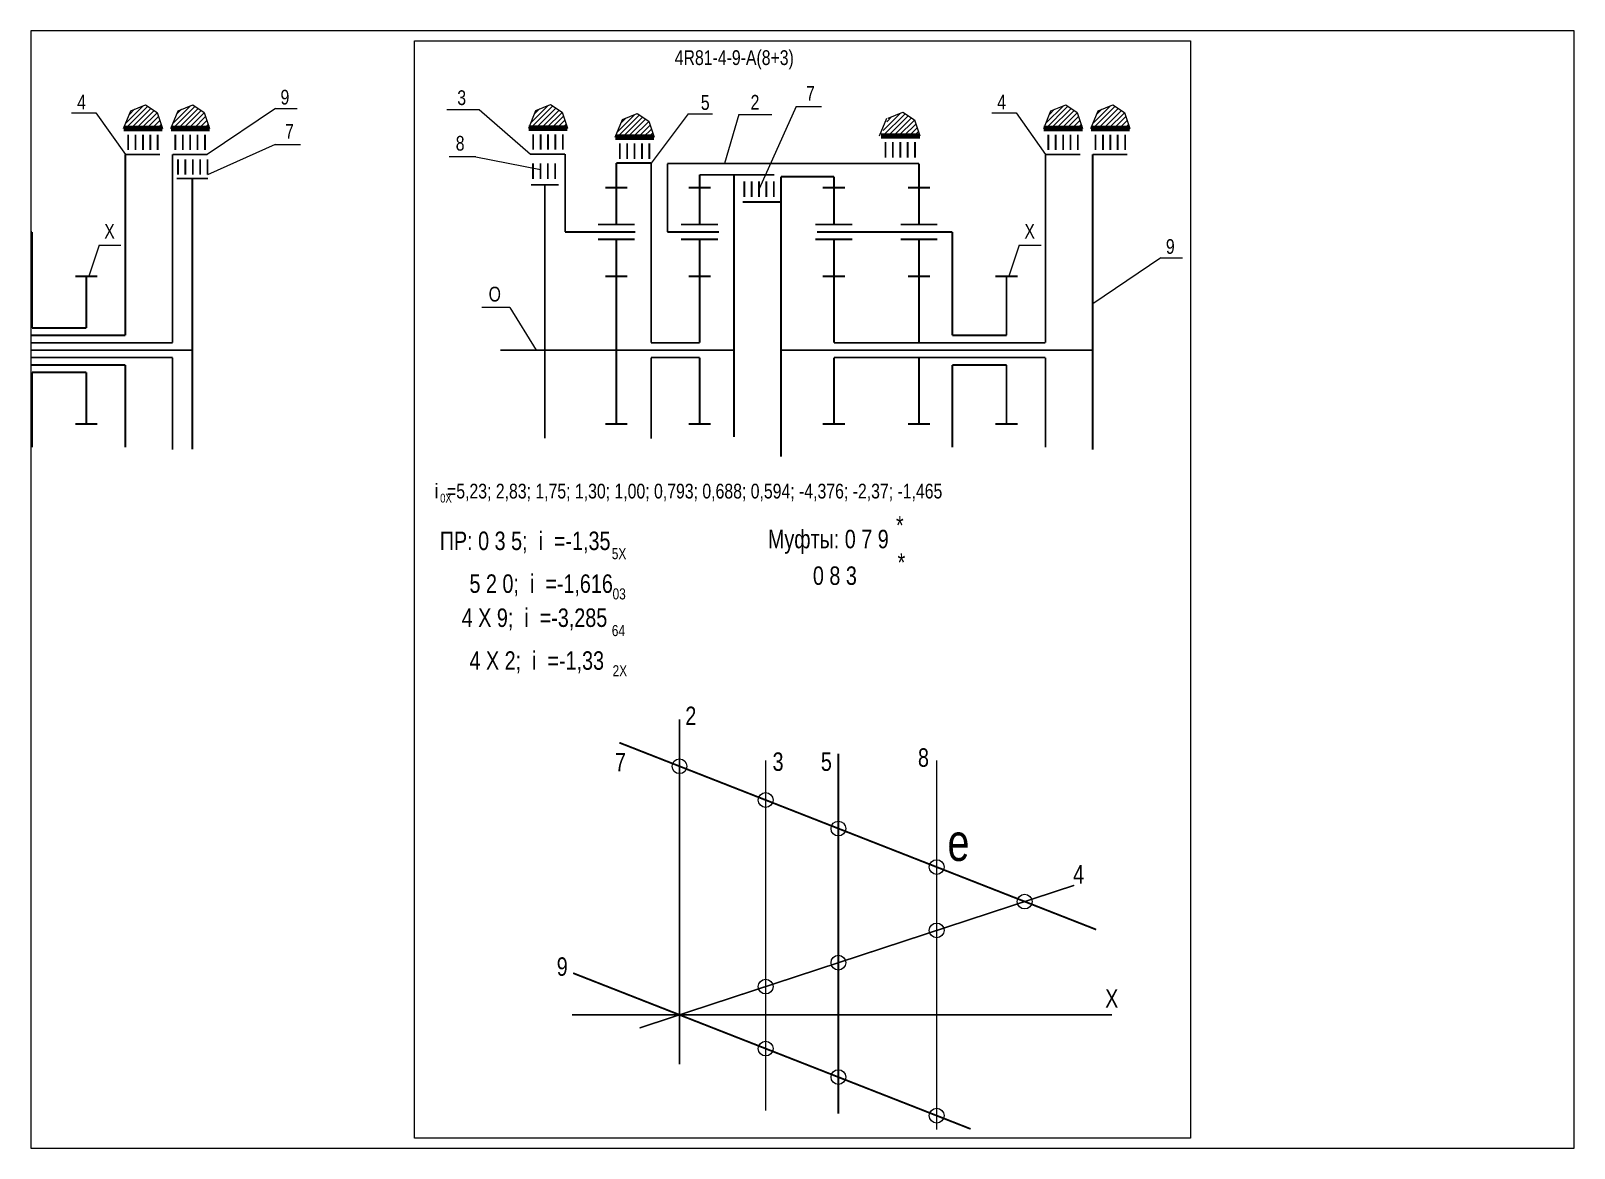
# Paper-space layout 'Layout1' of a CAD drawing. Extents: x 28 to 251, y 20 to 181.
# The model-space entities are those that its viewports show. They can reach past a viewport. Long polylines and large blocks are cut down to what shows.
import ezdxf

# ---------------------------------------------------------------- set-up
doc = ezdxf.new("R2010")
doc.units = 0
doc.header["$LTSCALE"] = 15
doc.layers.get('0').update_dxf_attribs({"linetype": 'CONTINUOUS'})
doc.layers.add('DIM', color=92, linetype='CONTINUOUS')
doc.layers.add('MAIN', color=5, linetype='CONTINUOUS')
doc.styles.add('AMK', font='amk.shx', dxfattribs={"width": 0.8})

msp = doc.modelspace()

# ---------------------------------------------------------------- hatches: boundary and pattern name
at = {"layer": 'DIM'}
h = msp.add_hatch(dxfattribs=at)
h.set_pattern_fill('_USER', color=0, angle=45, style=0, pattern_type=0)
h.set_pattern_definition([(45, (-178.9399, 0.4504), (-0.7071068, 0.7071068), [])])
h.paths.add_polyline_path([(-429.24, 430.97), (-431.18, 426.15), (-420.68, 426.15), (-422.13, 430.47), (-425.25, 432.59)])
h = msp.add_hatch(dxfattribs=at)
h.set_pattern_fill('_USER', color=0, angle=45, style=0, pattern_type=0)
h.set_pattern_definition([(45, (-166.1636, 0.4504), (-0.7071068, 0.7071068), [])])
h.paths.add_polyline_path([(-416.46, 430.97), (-418.4, 426.15), (-407.91, 426.15), (-409.36, 430.47), (-412.47, 432.59)])
h = msp.add_hatch(dxfattribs=at)
h.set_pattern_fill('_USER', color=0, angle=45, style=0, pattern_type=0)
h.set_pattern_definition([(45, (-69.3041, 0.5403), (-0.7071068, 0.7071068), [])])
h.paths.add_polyline_path([(-319.6, 431.06), (-321.54, 426.24), (-311.05, 426.24), (-312.5, 430.56), (-315.61, 432.68)])
h = msp.add_hatch(dxfattribs=at)
h.set_pattern_fill('_USER', color=0, angle=45, style=0, pattern_type=0)
h.set_pattern_definition([(45, (26.045, -1.5537), (-0.7071068, 0.7071068), [])])
h.paths.add_polyline_path([(-224.25, 428.96), (-226.19, 424.15), (-215.7, 424.15), (-217.15, 428.47), (-220.26, 430.58)])
h = msp.add_hatch(dxfattribs=at)
h.set_pattern_fill('_USER', color=0, angle=45, style=0, pattern_type=0)
h.set_pattern_definition([(45, (70.1277, 0.4504), (-0.7071068, 0.7071068), [])])
h.paths.add_polyline_path([(-180.17, 430.97), (-182.11, 426.15), (-171.62, 426.15), (-173.06, 430.47), (-176.18, 432.59)])
h = msp.add_hatch(dxfattribs=at)
h.set_pattern_fill('_USER', color=0, angle=45, style=0, pattern_type=0)
h.set_pattern_definition([(45, (82.904, 0.4504), (-0.7071068, 0.7071068), [])])
h.paths.add_polyline_path([(-167.39, 430.97), (-169.34, 426.15), (-158.84, 426.15), (-160.29, 430.47), (-163.4, 432.59)])
h = msp.add_hatch(dxfattribs=at)
h.set_pattern_fill('_USER', color=0, angle=45, style=0, pattern_type=0)
h.set_pattern_definition([(45, (-45.8694, -1.8986), (-0.7071068, 0.7071068), [])])
h.paths.add_polyline_path([(-296.17, 428.62), (-298.11, 423.8), (-287.61, 423.8), (-289.06, 428.12), (-292.18, 430.24)])

# ---------------------------------------------------------------- linework, layer by layer
at = {"const_width": 0.4}
for points in [[(-280.72, 266.24), (-280.72, 172.82)], [(-257.4, 255.14), (-257.4, 160.27)], [(-211.1, 255.14), (-211.1, 155.11)], [(-291.52, 182.67), (-173.85, 221.29)]]:
    msp.add_lwpolyline(points, dxfattribs=at)
at = {"layer": 'DIM', "color": 0}
for p, q in [((-445.26, 430.43), (-438.7, 430.43)), ((-438.7, 430.43), (-430.71, 419.13)), ((-431.18, 426.15), (-429.24, 430.97)), ((-429.24, 430.97), (-425.25, 432.59)), ((-425.25, 432.59), (-422.13, 430.47)), ((-422.13, 430.47), (-420.68, 426.15)), ((-418.4, 426.15), (-416.46, 430.97)), ((-416.46, 430.97), (-412.47, 432.59)), ((-412.47, 432.59), (-409.36, 430.47)), ((-409.36, 430.47), (-407.91, 426.15)), ((-390.09, 431.54), (-408.53, 419.13)), ((-390.09, 431.54), (-384.18, 431.54)), ((-343.67, 431.28), (-334.94, 431.28)), ((-334.94, 431.28), (-321.08, 419.22)), ((-321.54, 426.24), (-319.6, 431.06)), ((-319.6, 431.06), (-315.61, 432.68)), ((-315.61, 432.68), (-312.5, 430.56)), ((-312.5, 430.56), (-311.05, 426.24)), ((-249.13, 432.11), (-259.19, 409.84)), ((-249.13, 432.11), (-242.27, 432.11)), ((-224.25, 428.96), (-220.26, 430.58)), ((-220.26, 430.58), (-217.15, 428.47)), ((-196.2, 430.43), (-189.63, 430.43)), ((-189.63, 430.43), (-181.65, 419.13)), ((-182.11, 426.15), (-180.17, 430.97)), ((-180.17, 430.97), (-176.18, 432.59)), ((-176.18, 432.59), (-173.06, 430.47)), ((-173.06, 430.47), (-171.62, 426.15)), ((-169.34, 426.15), (-167.39, 430.97)), ((-167.39, 430.97), (-163.4, 432.59)), ((-163.4, 432.59), (-160.29, 430.47)), ((-160.29, 430.47), (-158.84, 426.15)), ((-298.11, 423.8), (-296.17, 428.62)), ((-296.17, 428.62), (-292.18, 430.24)), ((-292.18, 430.24), (-289.06, 428.12)), ((-289.06, 428.12), (-287.61, 423.8)), ((-278.34, 430.09), (-288.39, 416.82)), ((-278.34, 430.09), (-271.77, 430.09)), ((-264.63, 429.97), (-268.52, 416.67)), ((-264.63, 429.97), (-255.69, 429.97)), ((-226.59, 424.15), (-224.64, 428.96)), ((-217.15, 428.47), (-215.7, 424.15)), ((-429.93, 425.96), (-423.01, 425.96)), ((-417.15, 425.96), (-410.24, 425.96)), ((-320.29, 426.05), (-313.38, 426.05)), ((-224.94, 423.96), (-218.03, 423.96)), ((-180.86, 425.96), (-173.95, 425.96)), ((-168.08, 425.96), (-161.17, 425.96)), ((-390.15, 421.82), (-408.46, 413.63)), ((-390.15, 421.82), (-383.29, 421.82)), ((-335.81, 418.47), (-343.07, 418.47)), ((-335.81, 418.47), (-318.36, 415.04)), ((-437.81, 394.62), (-440.63, 386.16)), ((-437.81, 394.62), (-431.9, 394.62)), ((-188.75, 394.62), (-191.56, 386.16)), ((-188.75, 394.62), (-182.84, 394.62)), ((-150.44, 391.11), (-168.87, 378.7)), ((-150.44, 391.11), (-144.53, 391.11)), ((-326.64, 377.72), (-334.24, 377.72)), ((-326.64, 377.72), (-319.5, 366.16))]:
    msp.add_line(p, q, dxfattribs=at)
for points, const_width in [([(-430.71, 419.13), (-430.71, 370.16)], 0.5), ([(-417.94, 419.13), (-417.94, 368.16)], 0.5), ([(-311.67, 419.22), (-311.67, 398.16)], 0.5), ([(-181.65, 419.13), (-181.65, 368.16)], 0.5), ([(-168.87, 419.13), (-168.87, 339.19)], 0.5), ([(-297.82, 416.82), (-288.39, 416.82)], 0.5), ([(-288.39, 416.82), (-288.39, 368.16)], 0.5), ([(-283.97, 398.16), (-283.97, 416.67)], 0.5), ([(-283.97, 416.67), (-215.89, 416.67)], 0.5), ([(-255.09, 413.63), (-275.27, 413.63)], 0.5), ([(-265.95, 342.65), (-265.95, 413.63)], 0.5), ([(-416.82, 412.61), (-408.34, 412.61)], 0.5), ([(-412.58, 412.61), (-412.58, 339.33)], 0.5), ([(-320.93, 410.93), (-313.38, 410.93)], 0.5), ([(-317.15, 410.93), (-317.15, 342.3)], 0.5), ([(-253.25, 413.13), (-253.25, 337.29)], 0.5), ([(-253.25, 413.13), (-238.92, 413.13)], 0.5), ([(-253.25, 398.16), (-253.25, 406.26)], 0.5), ([(-455.94, 398.16), (-455.94, 372.16)], 0.5), ([(-253.25, 398.16), (-253.25, 366.16)], 0.5), ([(-206.87, 398.16), (-206.87, 370.16)], 0.5), ([(-455.94, 372.16), (-441.27, 372.16)], 0.5), ([(-496.35, 368.16), (-417.94, 368.16)], 0.5), ([(-487.99, 370.16), (-430.71, 370.16)], 0.5), ([(-288.39, 368.16), (-275.27, 368.16)], 0.5), ([(-238.92, 368.16), (-181.65, 368.16)], 0.5), ([(-206.87, 370.16), (-192.2, 370.16)], 0.5), ([(-500.57, 366.16), (-412.58, 366.16)], 0.5), ([(-496.35, 364.16), (-417.94, 364.16)], 0.5), ([(-417.94, 364.16), (-417.94, 339.19)], 0.5), ([(-329.2, 366.16), (-265.95, 366.16)], 0.5), ([(-288.39, 364.16), (-275.27, 364.16)], 0.5), ([(-288.39, 364.16), (-288.39, 342.23)], 0.5), ([(-253.25, 366.16), (-168.87, 366.16)], 0.5), ([(-251.97, 366.16), (-212.74, 366.16)], 0.5), ([(-238.92, 364.16), (-181.65, 364.16)], 0.5), ([(-181.65, 364.16), (-181.65, 339.81)], 0.5), ([(-487.99, 362.16), (-430.71, 362.16)], 0.5), ([(-455.94, 360.16), (-455.94, 339.81)], 0.5), ([(-455.94, 360.16), (-441.27, 360.16)], 0.5), ([(-430.71, 362.16), (-430.71, 339.81)], 0.5), ([(-206.87, 362.16), (-192.2, 362.16)], 0.5), ([(-206.87, 362.16), (-206.87, 339.81)], 0.5), ([(-167.93, 209.3), (-296.99, 259.89)], 0.5), ([(-237.7, 256.94), (-237.7, 159.48)], 0.5), ([(-201.92, 155.33), (-309.5, 197.5)], 0.5), ([(-309.78, 186.22), (-163.68, 186.22)], 0.4)]:
    msp.add_lwpolyline(points, dxfattribs=dict(at, const_width=const_width))
for centre in [(-280.72, 253.51), (-257.4, 244.37), (-237.7, 236.65), (-211.1, 226.22), (-187.29, 216.88), (-211.1, 209.07), (-237.7, 200.34), (-257.4, 193.87), (-257.4, 177.08), (-237.7, 169.36), (-211.1, 158.93)]:
    msp.add_circle(centre, 2, dxfattribs=at)
at = {"layer": 'MAIN'}
for points in [[(-352.43, 152.87), (-352.43, 449.87)], [(-352.43, 449.87), (-142.43, 449.87), (-142.43, 152.87), (-352.43, 152.87)]]:
    msp.add_lwpolyline(points, dxfattribs=at)
at = {"layer": 'MAIN', "color": 0}
for points, const_width in [([(-431.18, 426.15), (-420.68, 426.15)], 1.5), ([(-418.4, 426.15), (-407.91, 426.15)], 1.5), ([(-321.54, 426.24), (-311.05, 426.24)], 1.5), ([(-182.11, 426.15), (-171.62, 426.15)], 1.5), ([(-169.34, 426.15), (-158.84, 426.15)], 1.5), ([(-421.95, 424.5), (-421.95, 420.3)], 0.5), ([(-409.17, 424.5), (-409.17, 420.3)], 0.5), ([(-312.31, 424.59), (-312.31, 420.39)], 0.5), ([(-298.11, 423.8), (-287.61, 423.8)], 1.5), ([(-288.88, 422.15), (-288.88, 417.95)], 0.5), ([(-226.13, 424.15), (-215.63, 424.15)], 1.5), ([(-216.96, 422.49), (-216.96, 418.3)], 0.5), ([(-172.88, 424.5), (-172.88, 420.3)], 0.5), ([(-160.1, 424.5), (-160.1, 420.3)], 0.5), ([(-430.71, 419.13), (-421.3, 419.13)], 0.5), ([(-417.94, 419.13), (-408.53, 419.13)], 0.5), ([(-408.46, 417.83), (-408.46, 413.63)], 0.5), ([(-321.08, 419.22), (-311.67, 419.22)], 0.5), ([(-181.65, 419.13), (-172.23, 419.13)], 0.5), ([(-168.87, 419.13), (-159.46, 419.13)], 0.5), ([(-314.36, 416.71), (-314.36, 412.51)], 0.5), ([(-297.82, 410.16), (-297.82, 416.82)], 0.5), ([(-275.27, 410.16), (-275.27, 413.63)], 0.5), ([(-215.89, 400.16), (-215.89, 416.67)], 0.5), ([(-297.82, 410.16), (-300.82, 410.16)], 0.5), ([(-297.82, 400.16), (-297.82, 410.16)], 0.5), ([(-297.82, 410.16), (-294.82, 410.16)], 0.5), ([(-275.27, 410.16), (-278.27, 410.16)], 0.5), ([(-275.27, 400.16), (-275.27, 410.16)], 0.5), ([(-275.27, 410.16), (-272.27, 410.16)], 0.5), ([(-255.19, 411.85), (-255.19, 407.65)], 0.5), ([(-238.92, 410.16), (-241.92, 410.16)], 0.5), ([(-238.92, 410.16), (-238.92, 413.13)], 0.5), ([(-238.92, 400.16), (-238.92, 410.16)], 0.5), ([(-238.92, 410.16), (-235.92, 410.16)], 0.5), ([(-215.89, 410.16), (-218.89, 410.16)], 0.5), ([(-215.89, 410.16), (-212.89, 410.16)], 0.5), ([(-263.59, 406.26), (-253.25, 406.26)], 0.5), ([(-455.94, 398.16), (-492.61, 398.16)], 0.5), ([(-292.68, 398.16), (-311.67, 398.16)], 0.5), ([(-270, 398.16), (-283.97, 398.16)], 0.5), ([(-206.87, 398.16), (-243.54, 398.16)], 0.5), ([(-297.82, 396.16), (-302.82, 396.16)], 0.5), ([(-297.82, 386.16), (-297.82, 396.16), (-292.82, 396.16)], 0.5), ([(-275.27, 396.16), (-280.27, 396.16)], 0.5), ([(-275.27, 386.16), (-275.27, 396.16), (-270.27, 396.16)], 0.5), ([(-238.92, 396.16), (-243.92, 396.16)], 0.5), ([(-238.92, 386.16), (-238.92, 396.16), (-233.92, 396.16)], 0.5), ([(-215.89, 396.16), (-220.89, 396.16)], 0.5), ([(-215.89, 386.16), (-215.89, 396.16), (-210.89, 396.16)], 0.5), ([(-441.27, 386.16), (-444.27, 386.16)], 0.5), ([(-441.27, 386.16), (-438.27, 386.16)], 0.5), ([(-441.27, 372.16), (-441.27, 386.16)], 0.5), ([(-297.82, 386.16), (-300.82, 386.16)], 0.5), ([(-297.82, 366.16), (-297.82, 386.16)], 0.5), ([(-297.82, 386.16), (-294.82, 386.16)], 0.5), ([(-275.27, 386.16), (-278.27, 386.16)], 0.5), ([(-275.27, 368.16), (-275.27, 386.16)], 0.5), ([(-275.27, 386.16), (-272.27, 386.16)], 0.5), ([(-238.92, 386.16), (-241.92, 386.16)], 0.5), ([(-238.92, 368.16), (-238.92, 386.16)], 0.5), ([(-238.92, 386.16), (-235.92, 386.16)], 0.5), ([(-215.89, 386.16), (-218.89, 386.16)], 0.5), ([(-215.89, 368.16), (-215.89, 386.16)], 0.5), ([(-215.89, 386.16), (-212.89, 386.16)], 0.5), ([(-192.2, 386.16), (-195.2, 386.16)], 0.5), ([(-192.2, 386.16), (-189.2, 386.16)], 0.5), ([(-192.2, 370.16), (-192.2, 386.16)], 0.5), ([(-297.82, 366.16), (-297.82, 346.16)], 0.5), ([(-275.27, 364.16), (-275.27, 346.16)], 0.5), ([(-238.92, 364.16), (-238.92, 346.16)], 0.5), ([(-215.89, 364.16), (-215.89, 346.16)], 0.5), ([(-441.27, 360.16), (-441.27, 346.16)], 0.5), ([(-192.2, 362.16), (-192.2, 346.16)], 0.5), ([(-441.27, 346.16), (-444.27, 346.16)], 0.5), ([(-441.27, 346.16), (-438.27, 346.16)], 0.5), ([(-297.82, 346.16), (-300.82, 346.16)], 0.5), ([(-297.82, 346.16), (-294.82, 346.16)], 0.5), ([(-275.27, 346.16), (-278.27, 346.16)], 0.5), ([(-275.27, 346.16), (-272.27, 346.16)], 0.5), ([(-238.92, 346.16), (-241.92, 346.16)], 0.5), ([(-238.92, 346.16), (-235.92, 346.16)], 0.5), ([(-215.89, 346.16), (-218.89, 346.16)], 0.5), ([(-215.89, 346.16), (-212.89, 346.16)], 0.5), ([(-192.2, 346.16), (-195.2, 346.16)], 0.5), ([(-192.2, 346.16), (-189.2, 346.16)], 0.5)]:
    msp.add_lwpolyline(points, dxfattribs=dict(at, const_width=const_width))
for points in [[(-429.95, 424.5, 0.5, 0.5, 0), (-429.95, 420.3, 0.5, 0.5, 0)], [(-427.95, 424.5, 0.5, 0.5, 0), (-427.95, 420.3, 0.5, 0.5, 0)], [(-425.95, 424.5, 0.5, 0.5, 0), (-425.95, 420.3, 0.5, 0.5, 0)], [(-423.95, 424.5, 0.5, 0.5, 0), (-423.95, 420.3, 0.5, 0.5, 0)], [(-417.17, 424.5, 0.5, 0.5, 0), (-417.17, 420.3, 0.5, 0.5, 0)], [(-415.17, 424.5, 0.5, 0.5, 0), (-415.17, 420.3, 0.5, 0.5, 0)], [(-413.17, 424.5, 0.5, 0.5, 0), (-413.17, 420.3, 0.5, 0.5, 0)], [(-411.17, 424.5, 0.5, 0.5, 0), (-411.17, 420.3, 0.5, 0.5, 0)], [(-320.31, 424.59, 0.5, 0.5, 0), (-320.31, 420.39, 0.5, 0.5, 0)], [(-318.31, 424.59, 0.5, 0.5, 0), (-318.31, 420.39, 0.5, 0.5, 0)], [(-316.31, 424.59, 0.5, 0.5, 0), (-316.31, 420.39, 0.5, 0.5, 0)], [(-314.31, 424.59, 0.5, 0.5, 0), (-314.31, 420.39, 0.5, 0.5, 0)], [(-296.88, 422.15, 0.5, 0.5, 0), (-296.88, 417.95, 0.5, 0.5, 0)], [(-294.88, 422.15, 0.5, 0.5, 0), (-294.88, 417.95, 0.5, 0.5, 0)], [(-292.88, 422.15, 0.5, 0.5, 0), (-292.88, 417.95, 0.5, 0.5, 0)], [(-290.88, 422.15, 0.5, 0.5, 0), (-290.88, 417.95, 0.5, 0.5, 0)], [(-224.96, 422.49, 0.5, 0.5, 0), (-224.96, 418.3, 0.5, 0.5, 0)], [(-222.96, 422.49, 0.5, 0.5, 0), (-222.96, 418.3, 0.5, 0.5, 0)], [(-220.96, 422.49, 0.5, 0.5, 0), (-220.96, 418.3, 0.5, 0.5, 0)], [(-218.96, 422.49, 0.5, 0.5, 0), (-218.96, 418.3, 0.5, 0.5, 0)], [(-180.88, 424.5, 0.5, 0.5, 0), (-180.88, 420.3, 0.5, 0.5, 0)], [(-178.88, 424.5, 0.5, 0.5, 0), (-178.88, 420.3, 0.5, 0.5, 0)], [(-176.88, 424.5, 0.5, 0.5, 0), (-176.88, 420.3, 0.5, 0.5, 0)], [(-174.88, 424.5, 0.5, 0.5, 0), (-174.88, 420.3, 0.5, 0.5, 0)], [(-168.1, 424.5, 0.5, 0.5, 0), (-168.1, 420.3, 0.5, 0.5, 0)], [(-166.1, 424.5, 0.5, 0.5, 0), (-166.1, 420.3, 0.5, 0.5, 0)], [(-164.1, 424.5, 0.5, 0.5, 0), (-164.1, 420.3, 0.5, 0.5, 0)], [(-162.1, 424.5, 0.5, 0.5, 0), (-162.1, 420.3, 0.5, 0.5, 0)], [(-416.46, 417.83, 0.5, 0.5, 0), (-416.46, 413.63, 0.5, 0.5, 0)], [(-414.46, 417.83, 0.5, 0.5, 0), (-414.46, 413.63, 0.5, 0.5, 0)], [(-412.46, 417.83, 0.5, 0.5, 0), (-412.46, 413.63, 0.5, 0.5, 0)], [(-410.46, 417.83, 0.5, 0.5, 0), (-410.46, 413.63, 0.5, 0.5, 0)], [(-320.36, 416.71, 0.5, 0.5, 0), (-320.36, 412.51, 0.5, 0.5, 0)], [(-318.36, 416.71, 0.5, 0.5, 0), (-318.36, 412.51, 0.5, 0.5, 0)], [(-316.36, 416.71, 0.5, 0.5, 0), (-316.36, 412.51, 0.5, 0.5, 0)], [(-263.19, 411.85, 0.5, 0.5, 0), (-263.19, 407.65, 0.5, 0.5, 0)], [(-261.19, 411.85, 0.5, 0.5, 0), (-261.19, 407.65, 0.5, 0.5, 0)], [(-259.19, 411.85, 0.5, 0.5, 0), (-259.19, 407.65, 0.5, 0.5, 0)], [(-257.19, 411.85, 0.5, 0.5, 0), (-257.19, 407.65, 0.5, 0.5, 0)], [(-292.82, 400.16, 0.5, 0.5, 0), (-302.82, 400.16, 0.5, 0.5, 0)], [(-270.27, 400.16, 0.5, 0.5, 0), (-280.27, 400.16, 0.5, 0.5, 0)], [(-233.92, 400.16, 0.5, 0.5, 0), (-243.92, 400.16, 0.5, 0.5, 0)], [(-210.89, 400.16, 0.5, 0.5, 0), (-220.89, 400.16, 0.5, 0.5, 0)]]:
    msp.add_lwpolyline(points, format="xyseb", dxfattribs=at)

# ---------------------------------------------------------------- texts
at = {"layer": 'DIM', "color": 0, "style": 'AMK', "width": 0.8}
for s, height, p in [('4R81-4-9-A(8+3)', 4, (-282, 443.35)), ('4', 4, (-443.78, 431.31)), ('9', 4, (-388.71, 432.65)), ('3', 4, (-340.87, 432.51)), ('5', 4, (-274.94, 431.2)), ('2', 4, (-261.47, 431.27)), ('7', 4, (-246.46, 433.68)), ('4', 4, (-194.72, 431.31)), ('7', 4, (-387.48, 423.38)), ('8', 4, (-341.29, 420.17)), ('X', 4, (-436.43, 396.35)), ('X', 4, (-187.36, 396.35)), ('9', 4, (-149.06, 392.22)), ('O', 4, (-332.38, 379.33)), ('i  =5,23; 2,83; 1,75; 1,30; 1,00; 0,793; 0,688; 0,594; -4,376; -2,37; -1,465', 4, (-346.97, 326)), ('0X', 2.4, (-345.5, 324.9)), ('Муфты: 0 7 9', 5, (-256.78, 312.52)), ('*', 5, (-222.12, 316.25)), (' ПР: 0 3 5;  i  =-1,35', 5, (-347.1, 312.04)), ('5X', 3, (-299.04, 309.56)), ('*', 5, (-221.69, 306.18)), ('    5 2 0;  i  =-1,616', 5, (-343.51, 300.45)), ('       0 8 3', 5, (-255.01, 302.61)), ('03', 3, (-298.83, 298.67)), ('     4 X 9;  i  =-3,285', 5, (-347.1, 291.23)), ('64', 3, (-299.04, 288.74)), ('    4 X 2;  i  =-1,33', 5, (-343.51, 279.63)), ('2X', 3, (-298.83, 277.86)), ('2', 5, (-279.14, 264.66)), ('7', 5, (-298.21, 252.12)), ('3', 5, (-255.53, 252.26)), ('5', 5, (-242.45, 252.26)), ('8', 5, (-216.17, 253.37)), ('e', 10, (-208.18, 227.89)), ('4', 5, (-174.15, 221.76)), ('9', 5, (-313.95, 196.78)), ('X', 5, (-165.5, 188.14))]:
    msp.add_text(s, height=height, dxfattribs=at).set_placement(p)

psp = doc.layouts.get("Layout1")

# ---------------------------------------------------------------- viewports
at = {"layer": 'DIM', "color": 0}
psp.add_viewport(center=(139.22, 100.81), size=(222.76, 161.29), view_center_point=(-247.43, 301.37), view_height=302.4663, dxfattribs=at)

doc.saveas('drawing.dxf')
